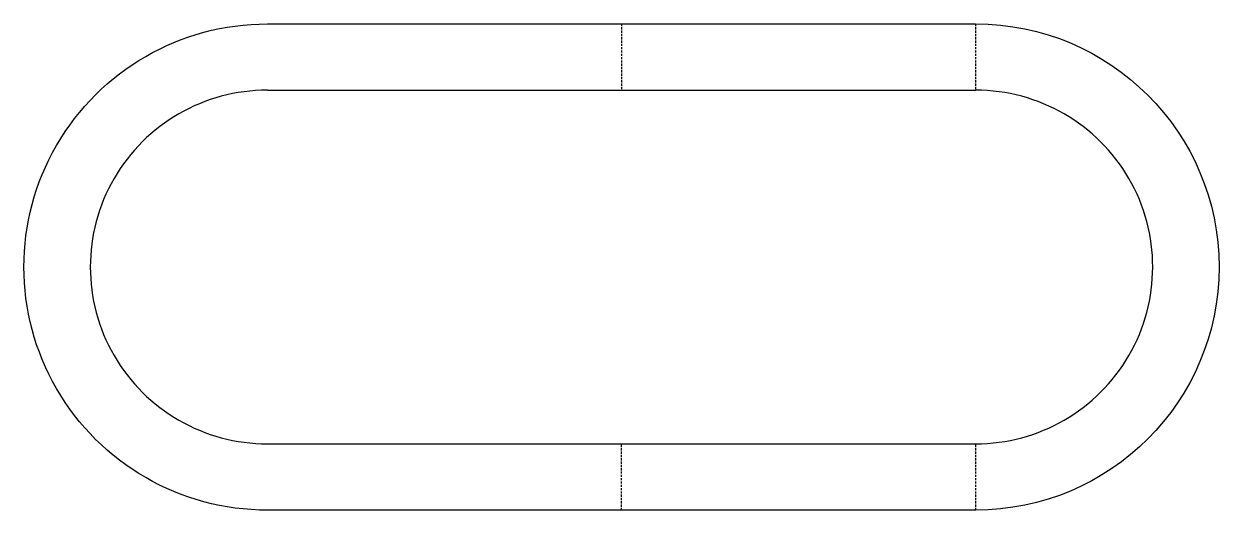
# Model space of a CAD drawing. Header units: millimetres. Extents: x -55 to 215, y -60 to 50.
import ezdxf

# ---------------------------------------------------------------- set-up
doc = ezdxf.new("R2010")
doc.units = ezdxf.units.MM
doc.linetypes.add('DASHED', pattern=[0.75, 0.5, -0.25])
doc.layers.get('0').update_dxf_attribs({"linetype": 'CONTINUOUS'})

msp = doc.modelspace()

# ---------------------------------------------------------------- linework, layer by layer
at = {"linetype": 'DASHED'}
for p, q in [((80.02, 49.97), (80.02, 34.97)), ((160.02, 49.97), (160.02, 34.97)), ((80.03, -60.03), (80.03, -45.03)), ((160.03, -60.03), (160.03, -45.03))]:
    msp.add_line(p, q, dxfattribs=at)
for p, q in [((0.02, 34.97), (160.02, 34.97)), ((0.03, -45.03), (160.03, -45.03))]:
    msp.add_line(p, q)
msp.add_lwpolyline([(0.02, 49.97), (160.02, 49.97, -0.999897), (160.03, -60.03), (0.03, -60.03, -1.000473)], format="xyb", close=True)
for centre, start, end in [((0, -5.03), 89.9636, 270.0382), ((160.02, -5.03), -90.0077, 90.0062)]:
    msp.add_arc(centre, 40, start, end)

doc.saveas('drawing.dxf')
